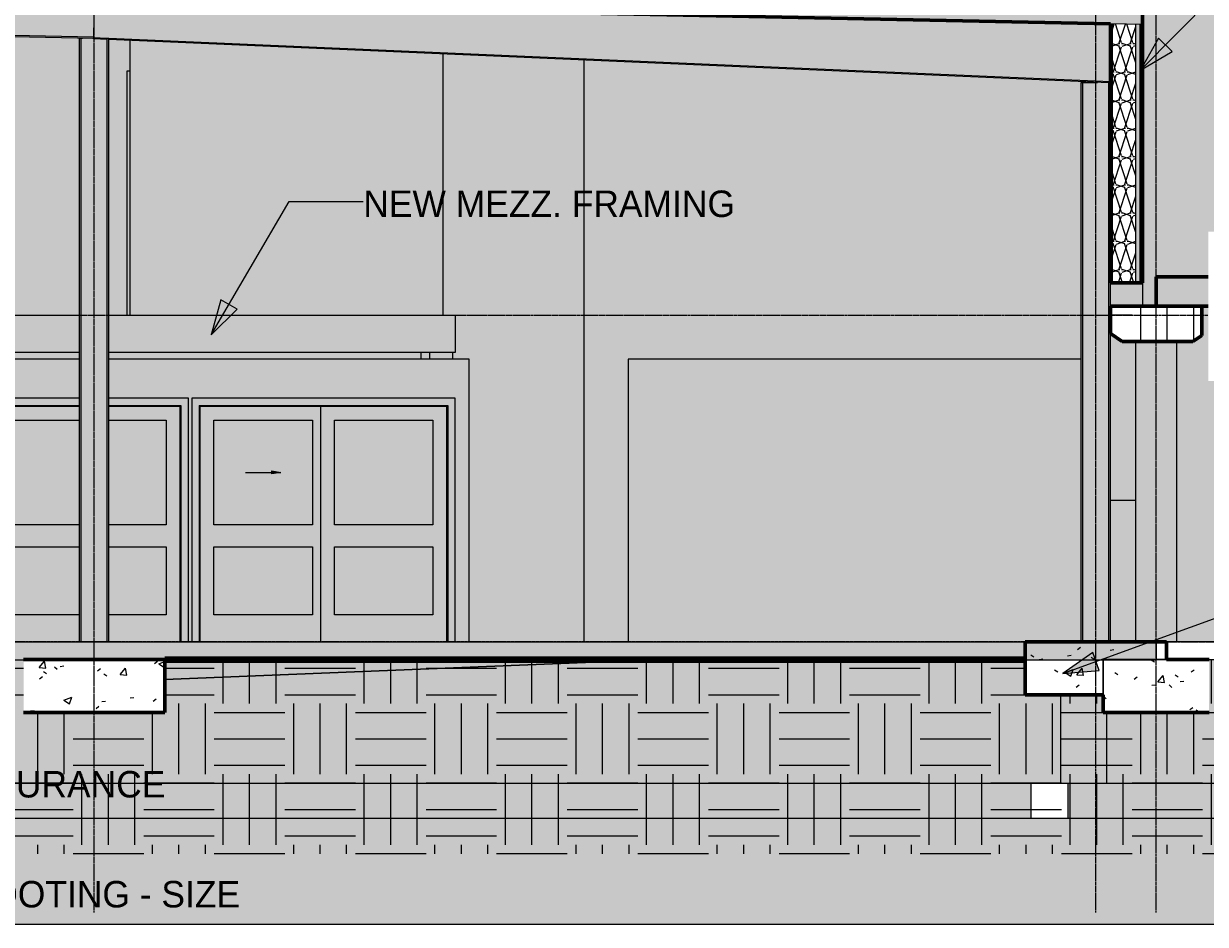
# Model space of a CAD drawing. Header units: inches. Extents: x -12040 to -7983, y -201 to 456.
# Drawn here: x -11185.4 to -10783.6, y -96 to 210 of the extents above; entities that cross this region are included whole.
import ezdxf

# ---------------------------------------------------------------- set-up
doc = ezdxf.new("R2010")
doc.units = ezdxf.units.IN
doc.header["$MEASUREMENT"] = 0
doc.linetypes.add('Aligning Line 1_8_', pattern=[0.25, 0.125, -0.125])
doc.linetypes.add('Grid Line 1_2_', pattern=[0.875, 0.5, -0.125, 0.125, -0.125])
for name, color, linetype, lineweight in [('A-ANNO-DIMS', 211, 'Continuous', 9), ('A-ANNO-DIMS-96', 211, 'Continuous', 9), ('A-DETL-GENF-1', 10, 'Continuous', 13), ('A-DETL-GENF-2', 173, 'Continuous', 9), ('A-DOOR-1', 163, 'Continuous', 13), ('A-DOOR-2', 10, 'Continuous', 13), ('A-DOOR-4', 173, 'Continuous', 9), ('A-DOOR-FRAM-1', 10, 'Continuous', 13), ('A-DOOR-FRAM-2', 173, 'Continuous', 9), ('A-FLOR', 192, 'Continuous', 13), ('A-FLOR-LEVL-1', 51, 'Grid Line 1_2_', 9), ('A-ROOF-1', 8, 'Continuous', 13), ('A-ROOF-2', 153, 'Continuous', 50), ('A-ROOF-3', 132, 'Continuous', 50), ('A-ROOF-PATT-1', 132, 'Continuous', 9), ('A-WALL', 113, 'Continuous', 13), ('A-WALL-1', 10, 'Continuous', 13), ('A-WALL-2', 50, 'Continuous', 13), ('A-WALL-3', 163, 'Continuous', 13), ('A-WALL-4', 254, 'Continuous', 13), ('A-WALL-5', 113, 'Continuous', 50), ('A-WALL-PATT-1', 10, 'Continuous', 13), ('A-WALL-PATT-3', 111, 'Continuous', 9), ('C-BLDG-PADS-1', 253, 'Continuous', 9), ('C-BLDG-PADS-2', 163, 'Continuous', 13), ('C-TOPO', 7, 'Continuous', 9), ('C-TOPO-2', 253, 'Continuous', 9), ('C-TOPO-3', 155, 'Continuous', 140), ('C-TOPO-4', 9, 'Continuous', 9), ('C-TOPO-5', 173, 'Continuous', 9), ('G-ANNO-SYMB', 111, 'Aligning Line 1_8_', 9), ('G-ANNO-TEXT', 231, 'Continuous', 9), ('I-WALL-1', 10, 'Continuous', 13), ('I-WALL-2', 50, 'Continuous', 13), ('I-WALL-3', 163, 'Continuous', 13), ('S-BEAM', 12, 'Continuous', 13), ('S-BEAM-1', 173, 'Continuous', 9), ('S-BEAM-2', 7, 'Continuous', 9), ('S-BEAM-3', 153, 'Continuous', 50), ('S-BEAM-4', 12, 'Continuous', 9), ('S-COLS', 52, 'Continuous', 13), ('S-COLS-1', 10, 'Continuous', 13), ('S-COLS-2', 173, 'Continuous', 9), ('S-COLS-3', 52, 'Continuous', 9), ('S-FNDN', 32, 'Continuous', 13), ('S-FNDN-1', 50, 'Continuous', 13), ('S-FNDN-2', 153, 'Continuous', 50), ('S-FNDN-3', 253, 'Continuous', 9), ('S-FNDN-4', 163, 'Continuous', 13), ('S-FNDN-5', 254, 'Continuous', 13), ('S-FNDN-6', 32, 'Continuous', 9), ('S-FNDN-7', 32, 'Continuous', 50), ('S-GRID-1', 1, 'Grid Line 1_2_', 9)]:
    doc.layers.add(name, color=color, linetype=linetype, lineweight=lineweight)
doc.styles.add('Century Gothic_1', font='ufonts.com_century-gothic.ttf', dxfattribs={"height": 9})
doc.dimstyles.new('OD__1__Tol__', dxfattribs={"dimscale": 12, "dimtxt": 9.397514, "dimasz": 1, "dimexe": 0.75, "dimexo": 0.5, "dimgap": 0.125, "dimtad": 1, "dimdec": 0, "dimzin": 3, "dimdsep": 46, "dimlunit": 4, "dimtxsty": 'Century Gothic_1', "dimblk1": 'OBLIQUE', "dimblk2": 'OBLIQUE', "dimsah": 1, "dimcen": 0.09, "dimdle": 0.75, "dimazin": 0, "dimtfac": 1, "dimtdec": 4, "dimtix": 1, "dimtmove": 0, "dimatfit": 3, "dimfxl": 1, "dimtvp": 1, "dimtfill": 1, "dimfrac": 2, "dimtolj": 1, "dimtzin": 0, "dimarcsym": 2})
pattern_1 = [(0, (-11096.608, 126), (24, 24), [24, -24]), (0, (-11096.608, 135), (24, 24), [24, -24]), (0, (-11096.608, 144), (24, 24), [24, -24]), (90, (-11093.608, 147), (-24, 24), [24, -24]), (90, (-11084.608, 147), (-24, 24), [24, -24]), (90, (-11075.608, 147), (-24, 24), [24, -24])]
pattern_2 = [(50, (-11096.608, 126), (27.5427, -2.4099), [2.88, -31.68]), (355, (-11096.608, 126), (-5.3278, 28.8843), [2.304, -25.344]), (100.451, (-11094.313, 125.8), (22.2153, 26.4739), [2.448, -26.924]), (46.184, (-11096.608, 133.68), (40.9819, -6.3564), [4.32, -47.52]), (96.636, (-11093.193, 133.15), (35.8907, 37.4062), [3.671, -40.386]), (351.184, (-11096.61, 133.68), (35.891, 37.4062), [3.456, -38.016]), (21, (-11092.768, 131.76), (22.921, -15.4607), [2.88, -31.68]), (326, (-11092.768, 131.76), (9.3435, 27.8457), [2.304, -25.344]), (71.451, (-11090.858, 130.472), (32.2648, 12.3844), [2.448, -26.924]), (37.5, (-11096.608, 126), (0.46686, 12.78271), [1.267, -23.77, 1.267, -24.461, -25.44]), (37.5, (-11096.608, 126), (0.46686, 12.78271), [-50.765, 1.267, -24.173]), (7.5, (-11096.608, 126), (10.1016, 15.1451), [1.267, -13.402, 1.267, -23.194, -9.696]), (7.5, (-11096.608, 126), (10.1016, 15.1451), [-39.13, 1.267, -8.429]), (327.5, (-11105.171, 126), (20.49916, -0.86578), [1.267, -8.333, 1.267, -28.685, -39.744]), (327.5, (-11105.171, 126), (20.49916, -0.86578), [-39.552, 1.267, -38.477]), (317.5, (-11109.011, 126), (22.3948, 3.8443), [1.267, -11.213, 1.267, -18.624, -28.224]), (317.5, (-11109.011, 126), (22.3948, 3.8443), [-32.371, 1.267, -26.957])]
pattern_3 = [(161.57, (-11096.128, 126.48), (-3.8399538, -1.54e-05), [0, -27.322, 3.034, 0]), (18.43, (-11097.088, 126.48), (-3.8399538, 1.54e-05), [0, -27.322, 3.034, 0]), (108.43, (-11096.128, 126.48), (1.919622, -9.6005246), [9.106, -21.25]), (71.57, (-11097.088, 126.48), (1.919622, 9.6005246), [9.106, -21.25])]

# ---------------------------------------------------------------- blocks, each defined once
blk = doc.blocks.new('Conc Beam - Conc Beam-1196117-BUILDING SECTION - NORTH_SOUTH - LOOKING EAST')
at = {"layer": 'S-BEAM-2'}
h = blk.add_hatch(dxfattribs=at)
h.set_pattern_fill('FP_1', color=256, style=0, pattern_type=2)
h.set_pattern_definition(pattern_1)
h.paths.add_polyline_path([(-10787.9, 102), (-10784.9, 104), (-10784.9, 114), (-10815.9, 114), (-10815.9, 104.67), (-10811.9, 102), (-10810.9, 102)], flags=0)
at = {"layer": 'S-BEAM-3'}
for p, q in [((-10784.9, 114), (-10815.9, 114)), ((-10815.9, 114), (-10815.9, 104.67)), ((-10784.9, 104), (-10784.9, 114)), ((-10815.9, 104.67), (-10811.9, 102)), ((-10811.9, 102), (-10787.9, 102)), ((-10787.9, 102), (-10784.9, 104))]:
    blk.add_line(p, q, dxfattribs=at)
blk = doc.blocks.new('Door-Interior-Double-Sliding-2_Panel-Wood - 125_ x 80_-1239573-BUILDING SECTION - NORTH_SOUTH - LOOKING EAST')
at = {"layer": 'A-DETL-GENF-1'}
blk.add_hatch(color=256, dxfattribs=at).paths.add_polyline_path([(-11222.41, 57), (-11219.4, 57.53), (-11222.41, 58.06)], flags=0)
at = {"layer": 'A-DOOR-2'}
h = blk.add_hatch(color=256, dxfattribs=at)
h.paths.add_polyline_path([(-11257.4, 0), (-11257.4, 80.25), (-11166.39, 80.25), (-11166.39, 82.75), (-11259.9, 82.75), (-11259.9, 0)], flags=0)
h.paths.add_polyline_path([(-11129.4, 0), (-11129.4, 82.75), (-11156.41, 82.75), (-11156.41, 80.25), (-11131.9, 80.25), (-11131.9, 0)], flags=0)
h = blk.add_hatch(color=256, dxfattribs=at)
h.paths.add_polyline_path([(-11257.15, 0), (-11195.65, 0), (-11195.65, 80), (-11257.15, 80), (-11257.15, 6.16)], flags=0)
h.paths.add_polyline_path([(-11252.4, 9.12), (-11252.4, 32.25), (-11198.4, 32.25), (-11198.4, 9.12), (-11252.27, 9.12)], flags=0)
h.paths.add_polyline_path([(-11252.27, 39.75), (-11252.4, 39.75), (-11252.4, 75.31), (-11198.4, 75.31), (-11198.4, 39.75), (-11239.29, 39.75)], flags=0)
h = blk.add_hatch(color=256, dxfattribs=at)
h.paths.add_polyline_path([(-11195.65, 0), (-11166.39, 0), (-11166.39, 9.12), (-11190.9, 9.12), (-11190.9, 32.25), (-11166.39, 32.25), (-11166.39, 39.75), (-11190.9, 39.75), (-11190.9, 75.31), (-11166.39, 75.31), (-11166.39, 80), (-11195.65, 80), (-11195.65, 6.16)], flags=0)
h.paths.add_polyline_path([(-11132.15, 0), (-11132.15, 80), (-11156.41, 80), (-11156.41, 75.31), (-11136.9, 75.31), (-11136.9, 39.75), (-11156.41, 39.75), (-11156.41, 32.25), (-11136.9, 32.25), (-11136.9, 9.12), (-11156.41, 9.12), (-11156.41, 0), (-11148.42, 0)], flags=0)
h = blk.add_hatch(color=256, dxfattribs=at)
h.paths.add_polyline_path([(-11252.4, 9.12), (-11198.4, 9.12), (-11198.4, 32.25), (-11252.4, 32.25), (-11252.4, 14.16)], flags=0)
h.paths.add_polyline_path([(-11252.4, 39.75), (-11198.4, 39.75), (-11198.4, 75.31), (-11252.4, 75.31), (-11252.4, 46.16)], flags=0)
h.paths.add_polyline_path([(-11222.41, 57), (-11222.41, 58.06), (-11219.4, 57.53)], flags=0)
h = blk.add_hatch(color=256, dxfattribs=at)
h.paths.add_polyline_path([(-11187.28, 9.12), (-11166.39, 9.12), (-11166.39, 32.25), (-11190.9, 32.25), (-11190.9, 9.12)], flags=0)
h.paths.add_polyline_path([(-11156.41, 9.12), (-11136.9, 9.12), (-11136.9, 32.25), (-11156.41, 32.25), (-11156.41, 23.9)], flags=0)
h.paths.add_polyline_path([(-11189.79, 39.75), (-11166.39, 39.75), (-11166.39, 75.31), (-11190.9, 75.31), (-11190.9, 39.75)], flags=0)
h.paths.add_polyline_path([(-11156.41, 39.75), (-11136.9, 39.75), (-11136.9, 75.31), (-11156.41, 75.31), (-11156.41, 52.6)], flags=0)
at = {"layer": 'A-DOOR-FRAM-1'}
h = blk.add_hatch(color=256, dxfattribs=at)
h.paths.add_polyline_path([(-11257.15, 0), (-11257.15, 80), (-11166.39, 80), (-11166.39, 80.25), (-11257.4, 80.25), (-11257.4, 0)], flags=0)
h.paths.add_polyline_path([(-11131.9, 0), (-11131.9, 80.25), (-11156.41, 80.25), (-11156.41, 80), (-11132.15, 80), (-11132.15, 0)], flags=0)
at = {"layer": 'A-DETL-GENF-2'}
for p, q in [((-11231.4, 57.53), (-11219.4, 57.53)), ((-11222.41, 58.06), (-11219.4, 57.53)), ((-11222.41, 57), (-11222.41, 58.06)), ((-11219.4, 57.53), (-11222.41, 57))]:
    blk.add_line(p, q, dxfattribs=at)
at = {"layer": 'A-DOOR-4'}
for p, q in [((-11259.9, 82.75), (-11259.9, 0)), ((-11166.39, 82.75), (-11259.9, 82.75)), ((-11129.4, 82.75), (-11156.41, 82.75)), ((-11129.4, 0), (-11129.4, 82.75)), ((-11257.4, 80.25), (-11257.4, 0)), ((-11257.4, 80.25), (-11166.39, 80.25)), ((-11166.39, 80), (-11195.65, 80)), ((-11195.65, 80), (-11195.65, 0)), ((-11156.41, 80.25), (-11131.9, 80.25)), ((-11132.15, 80), (-11156.41, 80)), ((-11132.15, 0), (-11132.15, 80)), ((-11131.9, 80.25), (-11131.9, 0)), ((-11252.4, 39.75), (-11252.4, 75.31)), ((-11252.4, 75.31), (-11198.4, 75.31)), ((-11198.4, 75.31), (-11198.4, 39.75)), ((-11190.9, 39.75), (-11190.9, 75.31)), ((-11190.9, 75.31), (-11166.39, 75.31)), ((-11156.41, 75.31), (-11136.9, 75.31)), ((-11136.9, 75.31), (-11136.9, 39.75)), ((-11198.4, 39.75), (-11252.4, 39.75)), ((-11166.39, 39.75), (-11190.9, 39.75)), ((-11136.9, 39.75), (-11156.41, 39.75)), ((-11252.4, 9.12), (-11252.4, 32.25)), ((-11252.4, 32.25), (-11198.4, 32.25)), ((-11198.4, 32.25), (-11198.4, 9.12)), ((-11190.9, 9.12), (-11190.9, 32.25)), ((-11190.9, 32.25), (-11166.39, 32.25)), ((-11156.41, 32.25), (-11136.9, 32.25)), ((-11136.9, 32.25), (-11136.9, 9.12)), ((-11198.4, 9.12), (-11252.4, 9.12)), ((-11166.39, 9.12), (-11190.9, 9.12)), ((-11136.9, 9.12), (-11156.41, 9.12)), ((-11257.4, 0), (-11259.9, 0)), ((-11257.15, 0), (-11195.65, 0)), ((-11195.65, 0), (-11166.39, 0)), ((-11156.41, 0), (-11132.15, 0)), ((-11131.9, 0), (-11129.4, 0))]:
    blk.add_line(p, q, dxfattribs=at)
at = {"layer": 'A-DOOR-FRAM-2'}
for p, q in [((-11257.15, 80), (-11257.15, 0)), ((-11257.15, 80), (-11166.39, 80)), ((-11156.41, 80), (-11132.15, 80)), ((-11132.15, 80), (-11132.15, 0)), ((-11257.15, 0), (-11257.4, 0)), ((-11132.15, 0), (-11131.9, 0))]:
    blk.add_line(p, q, dxfattribs=at)
blk = doc.blocks.new('Door-Interior-Double-Sliding-2_Panel-Wood - 84_ x 80_-1239550-BUILDING SECTION - NORTH_SOUTH - LOOKING EAST')
at = {"layer": 'A-DETL-GENF-1'}
blk.add_hatch(color=256, dxfattribs=at).paths.add_polyline_path([(-11100.99, 57), (-11097.98, 57.53), (-11100.99, 58.06)], flags=0)
at = {"layer": 'A-DOOR-2'}
blk.add_hatch(color=256, dxfattribs=at).paths.add_polyline_path([(-11125.73, 0), (-11125.73, 80.25), (-11041.23, 80.25), (-11041.23, 0), (-11038.73, 0), (-11038.73, 82.75), (-11128.23, 82.75), (-11128.23, 0)], flags=0)
h = blk.add_hatch(color=256, dxfattribs=at)
h.paths.add_polyline_path([(-11125.48, 0), (-11084.48, 0), (-11084.48, 80), (-11125.48, 80), (-11125.48, 6.16)], flags=0)
h.paths.add_polyline_path([(-11120.73, 9.12), (-11120.73, 32.25), (-11087.23, 32.25), (-11087.23, 9.12), (-11096.5, 9.12)], flags=0)
h.paths.add_polyline_path([(-11120.73, 39.75), (-11120.73, 75.31), (-11087.23, 75.31), (-11087.23, 39.75), (-11096.5, 39.75)], flags=0)
h = blk.add_hatch(color=256, dxfattribs=at)
h.paths.add_polyline_path([(-11084.48, 0), (-11041.48, 0), (-11041.48, 80), (-11084.48, 80), (-11084.48, 6.16)], flags=0)
h.paths.add_polyline_path([(-11079.73, 9.12), (-11079.73, 32.25), (-11046.23, 32.25), (-11046.23, 9.12)], flags=0)
h.paths.add_polyline_path([(-11079.73, 39.75), (-11079.73, 75.31), (-11046.23, 75.31), (-11046.23, 39.75)], flags=0)
h = blk.add_hatch(color=256, dxfattribs=at)
h.paths.add_polyline_path([(-11117.11, 9.12), (-11087.23, 9.12), (-11087.23, 32.25), (-11120.73, 32.25), (-11120.73, 9.12)], flags=0)
h.paths.add_polyline_path([(-11120.73, 39.75), (-11087.23, 39.75), (-11087.23, 75.31), (-11120.73, 75.31), (-11120.73, 70.16)], flags=0)
h.paths.add_polyline_path([(-11100.99, 57), (-11100.99, 58.06), (-11097.98, 57.53)], flags=0)
h = blk.add_hatch(color=256, dxfattribs=at)
h.paths.add_polyline_path([(-11046.23, 9.12), (-11046.23, 32.25), (-11079.73, 32.25), (-11079.73, 9.12), (-11049.84, 9.12)], flags=0)
h.paths.add_polyline_path([(-11078.62, 39.75), (-11046.23, 39.75), (-11046.23, 75.31), (-11079.73, 75.31), (-11079.73, 39.75)], flags=0)
at = {"layer": 'A-DOOR-FRAM-1'}
blk.add_hatch(color=256, dxfattribs=at).paths.add_polyline_path([(-11125.48, 0), (-11125.48, 80), (-11041.48, 80), (-11041.48, 0), (-11041.23, 0), (-11041.23, 80.25), (-11125.73, 80.25), (-11125.73, 0)], flags=0)
at = {"layer": 'A-DETL-GENF-2'}
for p, q in [((-11109.98, 57.53), (-11097.98, 57.53)), ((-11100.99, 58.06), (-11097.98, 57.53)), ((-11100.99, 57), (-11100.99, 58.06)), ((-11097.98, 57.53), (-11100.99, 57))]:
    blk.add_line(p, q, dxfattribs=at)
at = {"layer": 'A-DOOR-4'}
for p, q in [((-11128.23, 82.75), (-11128.23, 0)), ((-11038.73, 82.75), (-11128.23, 82.75)), ((-11038.73, 0), (-11038.73, 82.75)), ((-11125.73, 80.25), (-11125.73, 0)), ((-11125.73, 80.25), (-11041.23, 80.25)), ((-11041.48, 80), (-11084.48, 80)), ((-11084.48, 80), (-11084.48, 0)), ((-11041.48, 0), (-11041.48, 80)), ((-11041.23, 80.25), (-11041.23, 0)), ((-11120.73, 39.75), (-11120.73, 75.31)), ((-11120.73, 75.31), (-11087.23, 75.31)), ((-11087.23, 75.31), (-11087.23, 39.75)), ((-11079.73, 39.75), (-11079.73, 75.31)), ((-11079.73, 75.31), (-11046.23, 75.31)), ((-11046.23, 75.31), (-11046.23, 39.75)), ((-11087.23, 39.75), (-11120.73, 39.75)), ((-11046.23, 39.75), (-11079.73, 39.75)), ((-11120.73, 9.12), (-11120.73, 32.25)), ((-11120.73, 32.25), (-11087.23, 32.25)), ((-11087.23, 32.25), (-11087.23, 9.12)), ((-11079.73, 9.12), (-11079.73, 32.25)), ((-11079.73, 32.25), (-11046.23, 32.25)), ((-11046.23, 32.25), (-11046.23, 9.12)), ((-11087.23, 9.12), (-11120.73, 9.12)), ((-11046.23, 9.12), (-11079.73, 9.12)), ((-11125.73, 0), (-11128.23, 0)), ((-11125.48, 0), (-11084.48, 0)), ((-11084.48, 0), (-11041.48, 0)), ((-11041.23, 0), (-11038.73, 0))]:
    blk.add_line(p, q, dxfattribs=at)
at = {"layer": 'A-DOOR-FRAM-2'}
for p, q in [((-11125.48, 80), (-11125.48, 0)), ((-11125.48, 80), (-11041.48, 80)), ((-11041.48, 80), (-11041.48, 0)), ((-11125.48, 0), (-11125.73, 0)), ((-11041.48, 0), (-11041.23, 0))]:
    blk.add_line(p, q, dxfattribs=at)
blk = doc.blocks.new('Single-Flush - 30_ x 80_-1225038-BUILDING SECTION - NORTH_SOUTH - LOOKING EAST')
at = {"layer": 'A-DOOR-FRAM-1'}
blk.add_hatch(color=256, dxfattribs=at).paths.add_polyline_path([(-11149.15, 111), (-11149.15, 194), (-11150.15, 194), (-11150.15, 111)], flags=0)
at = {"layer": 'A-DOOR-FRAM-2'}
for p, q in [((-11150.15, 111), (-11150.15, 194)), ((-11150.15, 194), (-11149.15, 194))]:
    blk.add_line(p, q, dxfattribs=at)
blk = doc.blocks.new('Walls 1 - Walls 1-1277454-BUILDING SECTION - NORTH_SOUTH - LOOKING EAST')
at = {"layer": 'A-WALL-1'}
h = blk.add_hatch(color=256, dxfattribs=at)
h.paths.add_polyline_path([(-11736.52, -72), (-10643.01, -72), (-10643.01, -60), (-11736.52, -60), (-11736.52, -67.77)], flags=0)
h.paths.add_polyline_path([(-11774.15, -72), (-11768.4, -72), (-11768.4, -60), (-11774.15, -60), (-11774.15, -60.52)], flags=0)
h = blk.add_hatch(color=256, dxfattribs=at)
h.paths.add_polyline_path([(-11726.52, -96), (-10643.01, -96), (-10643.01, -72), (-11736.52, -72), (-11736.52, -84), (-11726.52, -84)], flags=0)
h.paths.add_polyline_path([(-11768.4, -84), (-11768.4, -72), (-11774.15, -72), (-11774.15, -84)], flags=0)
at = {"layer": 'A-WALL-3'}
blk.add_line((-10643.01, -96), (-11726.52, -96), dxfattribs=at)
blk = doc.blocks.new('W-Wide Flange - W12X45-1379053-BUILDING SECTION - NORTH_SOUTH - LOOKING EAST')
at = {"layer": 'S-BEAM-4'}
for points in [[(-11161.41, 216.45), (-11161.4, 216.92), (-11402.4, 221.79), (-11402.41, 221.3), (-11174.38, 216.71)], [(-11161.42, 215.65), (-11161.41, 216.45), (-11402.41, 221.27), (-11402.41, 220.5), (-11171.7, 215.86)], [(-11161.61, 206.3), (-11161.42, 215.65), (-11402.42, 220.5), (-11402.61, 211.16), (-11161.62, 206.3)], [(-11161.64, 204.93), (-11161.63, 205.5), (-11402.63, 210.36), (-11402.64, 209.78), (-11397.96, 209.69), (-11397.96, 210), (-11397.41, 210), (-11397.41, 209.68), (-11165.83, 205.01)], [(-11161.63, 205.5), (-11161.63, 206.3), (-11402.61, 211.16), (-11402.63, 210.36), (-11174.38, 205.76)]]:
    blk.add_hatch(color=256, dxfattribs=at).paths.add_polyline_path(points, flags=0)
for p, q in [((-11402.41, 221.3), (-11402.4, 221.79)), ((-11161.41, 216.45), (-11402.41, 221.3)), ((-11402.61, 211.16), (-11402.42, 220.44)), ((-11161.42, 215.65), (-11161.61, 206.3)), ((-11161.41, 216.45), (-11161.42, 215.65)), ((-11161.4, 216.92), (-11161.41, 216.45)), ((-11402.64, 209.78), (-11402.63, 210.36)), ((-11397.96, 209.69), (-11402.64, 209.78)), ((-11402.63, 210.36), (-11402.61, 211.16)), ((-11402.63, 210.36), (-11161.63, 205.5)), ((-11161.64, 204.93), (-11397.41, 209.68)), ((-11161.63, 205.5), (-11161.64, 204.93)), ((-11161.61, 206.3), (-11161.63, 205.5))]:
    blk.add_line(p, q, dxfattribs=at)
blk = doc.blocks.new('DIMBLOCK1-BUILDING SECTION - NORTH_SOUTH - LOOKING EAST')
at = {"layer": 'A-ANNO-DIMS-96'}
for p, q in [((-10767.29, 229.22), (-10767.29, -9)), ((-10796.85, 220.22), (-10758.29, 220.22)), ((-10767.29, 220.22), (-10796.85, 220.22)), ((-10764.81, 0), (-10776.29, 0)), ((-10767.29, 0), (-10764.81, 0))]:
    blk.add_line(p, q, dxfattribs=at)
at = {"layer": 'A-ANNO-DIMS-96', "lineweight": 50}
for p, q in [((-10767.29, 220.22), (-10773.29, 226.22)), ((-10767.29, 220.22), (-10761.29, 214.22)), ((-10767.29, 0), (-10773.29, 6)), ((-10767.29, 0), (-10761.29, -6))]:
    blk.add_line(p, q, dxfattribs=at)
at = {"layer": 'A-ANNO-DIMS-96', "color": 0, "insert": (-10780.33, 90.87), "char_height": 9, "width": 46.1821, "attachment_point": 1, "rotation": 90, "line_spacing_factor": 0.984502, "style": 'Century Gothic_1', "bg_fill": 3, "box_fill_scale": 1.25, "bg_fill_color": 256, "bg_fill_true_color": 13158600, "bg_fill_transparency": 0}
blk.add_mtext('18\' - 4"', dxfattribs=at)
blk = doc.blocks.new('_Oblique')
at = {"color": 0, "linetype": 'ByBlock', "lineweight": -2}
blk.add_line((-0.5, -0.5), (0.5, 0.5), dxfattribs=at)

msp = doc.modelspace()

# ---------------------------------------------------------------- hatches: boundary and pattern name
at = {"layer": 'A-FLOR'}
h = msp.add_hatch(color=256, dxfattribs=at)
h.paths.add_polyline_path([(-11252.27, 98.25), (-11166.39, 98.25), (-11166.39, 111), (-11264.9, 111), (-11264.9, 98.25)], flags=0)
h.paths.add_polyline_path([(-11156.41, 98.25), (-11038.73, 98.25), (-11038.73, 111), (-11156.41, 111), (-11156.41, 102.16)], flags=0)
at = {"layer": 'A-ROOF-1'}
msp.add_hatch(color=256, dxfattribs=at).paths.add_polyline_path([(-10800.4, 114), (-10386.77, 114), (-10386.77, 124), (-10800.4, 124)], flags=0)
at = {"layer": 'A-ROOF-PATT-1'}
h = msp.add_hatch(dxfattribs=at)
h.set_pattern_fill('FP_4', color=256, style=0, pattern_type=2)
h.set_pattern_definition(pattern_3)
h.paths.add_polyline_path([(-10805.02, 209.72), (-10805.02, 217.72), (-11770.65, 237.22), (-11770.65, 229.22), (-10805.77, 209.74)], flags=0)
at = {"layer": 'A-WALL'}
for points in [[(-10815.9, 121.97), (-10815.77, 121.97), (-10815.77, 209.94), (-10815.9, 209.94), (-10815.9, 134.15)], [(-10807.27, 121.97), (-10805.77, 121.97), (-10805.77, 209.74), (-10807.27, 209.77), (-10807.27, 134.15)], [(-10805.77, 121.97), (-10805.02, 121.97), (-10805.02, 209.72), (-10805.77, 209.74), (-10805.77, 134.15)]]:
    msp.add_hatch(color=256, dxfattribs=at).paths.add_polyline_path(points, flags=0)
h = msp.add_hatch(color=256, dxfattribs=at)
h.paths.add_polyline_path([(-10810.9, 48), (-10807.4, 48), (-10807.4, 102), (-10811.9, 102), (-10815.9, 104.67), (-10815.9, 48)], flags=0)
h.paths.add_polyline_path([(-10805.77, 114), (-10805.02, 114), (-10805.02, 121.97), (-10815.9, 121.97), (-10815.9, 114), (-10807.27, 114)], flags=0)
at = {"layer": 'A-WALL-2'}
msp.add_hatch(color=256, dxfattribs=at).paths.add_polyline_path([(-11047.28, 96), (-11039.65, 96), (-11039.65, 98.25), (-11047.28, 98.25)], flags=0)
at = {"layer": 'A-WALL-PATT-1'}
h = msp.add_hatch(color=256, dxfattribs=at)
h.paths.add_polyline_path([(-11033.9, 0), (-10994.78, 0), (-10994.78, 197.59), (-11042.78, 199.66), (-11042.78, 111), (-11038.73, 111), (-11038.73, 98.25), (-11039.65, 98.25), (-11039.65, 96), (-11033.9, 96), (-11033.9, 6.16)], flags=0)
h.paths.add_polyline_path([(-11047.28, 96), (-11047.28, 98.25), (-11050.4, 98.25), (-11050.4, 96)], flags=0)
h.paths.add_polyline_path([(-10994.78, 224.06), (-10994.78, 300), (-11050.4, 300), (-11050.4, 225.18), (-11018.61, 224.54)], flags=0)
h = msp.add_hatch(color=256, dxfattribs=at)
h.paths.add_polyline_path([(-11157.02, -0.13), (-10844.89, -0.13), (-10844.89, 0), (-10979.9, 0), (-10979.9, 96), (-10825.88, 96), (-10825.88, 190.04), (-10820.26, 190.04), (-10994.78, 197.59), (-10994.78, 0), (-11411.51, 0), (-11411.51, 111), (-11407.39, 111), (-11407.39, 209.71), (-11750.41, 208.87), (-11750.41, 0.29), (-11759.77, 0.29), (-11759.74, 0), (-11736.52, 0), (-11736.52, -0.13), (-11157.06, -0.13)], flags=0)
h.paths.add_polyline_path([(-11771.53, 0), (-11770.65, 0), (-11770.65, 39.61), (-11771.88, 39.64), (-11772.03, 39.74), (-11772.07, 39.8), (-11772.07, 40.2), (-11771.9, 40.35), (-11771.73, 40.38), (-11771.52, 40.39), (-11770.65, 40.39), (-11770.65, 239.72), (-11050.4, 225.18), (-11050.4, 264), (-11223.9, 264), (-11223.9, 241.42), (-11222.9, 241.4), (-11222.9, 240.29), (-11223.9, 240.29), (-11223.9, 238.86), (-11222.9, 238.85), (-11222.9, 238.5), (-11223.9, 238.5), (-11223.9, 236.46), (-11221.9, 236.46), (-11221.9, 231.87), (-11267.68, 231.87), (-11267.68, 236.46), (-11265.68, 236.46), (-11265.68, 264), (-11377.68, 264), (-11377.68, 244.42), (-11376.68, 244.4), (-11376.68, 243.29), (-11377.68, 243.29), (-11377.68, 241.86), (-11376.68, 241.85), (-11376.68, 241.5), (-11377.68, 241.5), (-11377.68, 239.46), (-11375.68, 239.46), (-11375.68, 234.87), (-11421.46, 234.87), (-11421.46, 239.46), (-11419.46, 239.46), (-11419.46, 264), (-11774.15, 264), (-11774.15, 0)], flags=0)
h.paths.add_polyline_path([(-11771.72, 39.68), (-11771.74, 39.72), (-11771.72, 39.68)], flags=0)
h.paths.add_polyline_path([(-11771.14, 39.8), (-11771.17, 40.1), (-11771.2, 39.99), (-11771.17, 39.9)], flags=0)
h.paths.add_polyline_path([(-11264.9, 96), (-11260.27, 96), (-11260.27, 98.25), (-11264.9, 98.25)], flags=0)
h.paths.add_polyline_path([(-11096.5, 96), (-11050.4, 96), (-11050.4, 98.25), (-11156.41, 98.25), (-11156.41, 96), (-11126.48, 96)], flags=0)
h.paths.add_polyline_path([(-11219.65, 96), (-11166.39, 96), (-11166.39, 98.25), (-11219.65, 98.25)], flags=0)
h.paths.add_polyline_path([(-11393.14, 111), (-11376.7, 111), (-11376.7, 150.87), (-11375.89, 150.87), (-11375.89, 151.87), (-11353.01, 151.87), (-11353.01, 150.87), (-11352.2, 150.87), (-11352.2, 145.25), (-11351.2, 145.22), (-11351.2, 143.25), (-11352.2, 143.25), (-11352.2, 141.75), (-11351.2, 141.72), (-11351.2, 141.25), (-11352.2, 141.25), (-11352.2, 130.25), (-11351.2, 130.22), (-11351.2, 128.25), (-11352.2, 128.25), (-11352.2, 111), (-11304.7, 111), (-11304.7, 150.87), (-11303.89, 150.87), (-11303.89, 151.87), (-11281.01, 151.87), (-11281.01, 150.87), (-11280.2, 150.87), (-11280.2, 145.25), (-11279.2, 145.22), (-11279.2, 143.25), (-11280.2, 143.25), (-11280.2, 141.75), (-11279.2, 141.72), (-11279.2, 141.25), (-11280.2, 141.25), (-11280.2, 130.25), (-11279.2, 130.22), (-11279.2, 128.25), (-11280.2, 128.25), (-11280.2, 111), (-11259.65, 111), (-11259.65, 114.66), (-11257.65, 114.66), (-11257.65, 149.45), (-11255.65, 149.45), (-11255.65, 112.45), (-11223.65, 112.45), (-11223.65, 149.45), (-11221.65, 149.45), (-11221.65, 114.66), (-11219.65, 114.66), (-11219.65, 111), (-11166.39, 111), (-11166.39, 205), (-11166.39, 205.02), (-11397.41, 209.68), (-11397.41, 111)], flags=0)
h.paths.add_polyline_path([(-11150.15, 111), (-11150.15, 194), (-11149.15, 194), (-11149.15, 204.27), (-11156.41, 204.58), (-11156.41, 111)], flags=0)
h.paths.add_polyline_path([(-10800.4, 114), (-10800.4, 124), (-10642.99, 124), (-10642.99, 264), (-10994.78, 264), (-10994.78, 224.06), (-10805.02, 220.22), (-10805.02, 114)], flags=0)
h.paths.add_polyline_path([(-11113.93, 228.87), (-11113.93, 233.46), (-11111.93, 233.46), (-11111.93, 262.87), (-11108.94, 262.87), (-11108.94, 263.23), (-11073.13, 263.23), (-11073.13, 262.87), (-11070.15, 262.87), (-11070.15, 238.42), (-11069.15, 238.4), (-11069.15, 237.29), (-11070.15, 237.29), (-11070.15, 235.86), (-11069.15, 235.85), (-11069.15, 235.5), (-11070.15, 235.5), (-11070.15, 233.46), (-11068.15, 233.46), (-11068.15, 228.87), (-11096.5, 228.87)], flags=0)
h = msp.add_hatch(color=256, dxfattribs=at)
h.paths.add_polyline_path([(-10793.4, 0), (-10751.65, 0), (-10751.65, 88), (-10705.65, 88), (-10705.65, 0), (-10404.4, 0), (-10404.4, 114), (-10784.9, 114), (-10784.9, 104), (-10787.9, 102), (-10793.4, 102), (-10793.4, 6.16)], flags=0)
h.paths.add_polyline_path([(-10807.4, 0), (-10807.4, 48), (-10815.9, 48), (-10815.9, 0), (-10810.9, 0)], flags=0)
h = msp.add_hatch(color=256, dxfattribs=at)
h.paths.add_polyline_path([(-11774.15, -48), (-11768.4, -48), (-11768.4, -36), (-11774.15, -36)], flags=0)
h.paths.add_polyline_path([(-11736.52, -48), (-10832.89, -48), (-10832.89, -18), (-10844.89, -18), (-10844.89, -6.13), (-10971.91, -6.13), (-11137.4, -12.88), (-11137.4, -24), (-11185.4, -24), (-11185.4, -14.8), (-11378.4, -22.63), (-11378.4, -24), (-11412.14, -24), (-11707.94, -36), (-11736.52, -36)], flags=0)
h = msp.add_hatch(color=256, dxfattribs=at)
h.paths.add_polyline_path([(-11736.52, -36), (-11707.93, -36), (-11412.15, -24), (-11426.4, -24), (-11426.4, -6.13), (-11736.52, -6.13), (-11736.52, -25.84)], flags=0)
h.paths.add_polyline_path([(-11378.4, -22.63), (-11185.4, -14.8), (-11185.4, -6.13), (-11378.4, -6.13), (-11378.4, -17.67)], flags=0)
h.paths.add_polyline_path([(-11137.4, -12.85), (-10971.91, -6.13), (-11137.4, -6.13)], flags=0)
msp.add_hatch(color=256, dxfattribs=at).paths.add_polyline_path([(-10817.27, -48), (-10394.4, -48), (-10394.4, -6.01), (-10782.4, -6.01), (-10782.4, -24), (-10817.27, -24), (-10817.27, -25.84)], flags=0)
at = {"layer": 'A-WALL-PATT-3'}
h = msp.add_hatch(dxfattribs=at)
h.set_pattern_fill('FP_5', color=256, style=0, pattern_type=2)
h.set_pattern_definition([(0, (-11096.608, 126), (0, 4.798), []), (315, (-11096.608, 126), (4.798427, 0), [6.786, -6.786]), (45, (-11096.608, 126), (4.798427, 0), [6.786, -6.786])])
h.paths.add_polyline_path([(-10815.77, 121.97), (-10815.27, 121.97), (-10815.27, 209.93), (-10815.77, 209.94), (-10815.77, 134.15)], flags=0)
h = msp.add_hatch(dxfattribs=at)
h.set_pattern_fill('FP_4', color=256, style=0, pattern_type=2)
h.set_pattern_definition(pattern_3)
h.paths.add_polyline_path([(-10815.27, 121.97), (-10807.27, 121.97), (-10807.27, 209.77), (-10815.27, 209.93), (-10815.27, 134.15)], flags=0)
at = {"layer": 'C-BLDG-PADS-1'}
h = msp.add_hatch(dxfattribs=at)
h.set_pattern_fill('FP_2', color=256, style=0, pattern_type=2)
h.set_pattern_definition(pattern_2)
h.paths.add_polyline_path([(-11763.4, -6.13), (-10800.4, -6.13), (-10800.4, -0.13), (-11763.4, -0.13)], flags=0)
h = msp.add_hatch(dxfattribs=at)
h.set_pattern_fill('FP_2', color=256, style=0, pattern_type=2)
h.set_pattern_definition(pattern_2)
h.paths.add_polyline_path([(-10797.92, -6), (-10394.4, -6), (-10394.4, 0), (-10800.4, 0), (-10800.4, -6)], flags=0)
at = {"layer": 'C-TOPO-2'}
h = msp.add_hatch(dxfattribs=at)
h.set_pattern_fill('FP_1', color=256, style=0, pattern_type=2)
h.set_pattern_definition(pattern_1)
h.paths.add_polyline_path([(-11736.52, -72), (-10800.4, -72), (-10800.4, -24), (-10818.4, -24), (-10818.4, -18), (-10844.89, -18), (-10844.89, -6.13), (-11137.4, -6.13), (-11137.4, -24), (-11185.4, -24), (-11185.4, -6.13), (-11378.4, -6.13), (-11378.4, -24), (-11426.4, -24), (-11426.4, -6.13), (-11736.52, -6.13), (-11736.52, -67.77)], flags=0)
h = msp.add_hatch(dxfattribs=at)
h.set_pattern_fill('FP_1', color=256, style=0, pattern_type=2)
h.set_pattern_definition(pattern_1)
h.paths.add_polyline_path([(-10800.4, -72), (-10394.4, -72), (-10394.4, -60), (-10408.58, -60), (-10408.58, -48), (-10394.4, -48), (-10394.4, -6.01), (-10782.4, -6.01), (-10782.4, -24), (-10800.4, -24), (-10800.4, -57.84)], flags=0)
at = {"layer": 'G-ANNO-TEXT'}
for points in [[(-10805.71, 194.22), (-10794.98, 200.48), (-10799.55, 205)], [(-11121.64, 104.22), (-11112.8, 112.95), (-11118.34, 116.2)], [(-10832.07, -10.83), (-10819.7, -9.75), (-10821.9, -3.7)]]:
    msp.add_hatch(color=256, dxfattribs=at).paths.add_polyline_path(points, flags=0)
at = {"layer": 'I-WALL-1'}
h = msp.add_hatch(color=256, dxfattribs=at)
h.paths.add_polyline_path([(-11259.9, 0), (-11259.9, 82.75), (-11166.39, 82.75), (-11166.39, 96), (-11260.4, 96), (-11260.4, 0)], flags=0)
h.paths.add_polyline_path([(-11129.4, 0), (-11128.23, 0), (-11128.23, 82.75), (-11038.73, 82.75), (-11038.73, 0), (-11033.9, 0), (-11033.9, 96), (-11156.41, 96), (-11156.41, 82.75), (-11129.4, 82.75), (-11129.4, 6.16)], flags=0)
at = {"layer": 'I-WALL-2'}
for points in [[(-11144.65, 111), (-11144.65, 204.07), (-11149.15, 204.27), (-11149.15, 111), (-11148.42, 111)], [(-11144.65, 111), (-11042.78, 111), (-11042.78, 199.66), (-11144.65, 204.07), (-11144.65, 134.15)], [(-10979.9, 0), (-10825.88, 0), (-10825.88, 96), (-10979.9, 96), (-10979.9, 70.16)]]:
    msp.add_hatch(color=256, dxfattribs=at).paths.add_polyline_path(points, flags=0)
at = {"layer": 'S-BEAM'}
for points in [[(-10815.9, 190.91), (-10815.9, 209), (-11161.42, 215.96), (-11161.61, 205.87), (-10816.89, 190.95)], [(-10815.9, 209.68), (-10815.9, 209.94), (-11161.4, 216.92), (-11161.4, 216.64), (-10828.74, 209.94)], [(-10815.9, 209), (-10815.9, 209.68), (-11161.4, 216.62), (-11161.4, 215.96), (-10823.95, 209.16)], [(-10815.9, 190.23), (-10815.9, 190.91), (-11161.62, 205.87), (-11161.63, 205.19), (-10816.9, 190.27)]]:
    msp.add_hatch(color=256, dxfattribs=at).paths.add_polyline_path(points, flags=0)
h = msp.add_hatch(color=256, dxfattribs=at)
h.paths.add_polyline_path([(-10815.9, 189.85), (-10815.9, 190.23), (-11156.41, 204.96), (-11156.41, 204.58), (-10816.46, 189.87), (-10816.46, 190.04), (-10815.9, 190.04), (-10815.9, 189.85)], flags=0)
h.paths.add_polyline_path([(-11156.96, 204.6), (-11156.96, 204.98), (-11161.63, 205.19), (-11161.63, 204.81), (-11158.16, 204.66)], flags=0)
at = {"layer": 'S-COLS'}
for points in [[(-11165.83, 0), (-11165.83, 205), (-11166.39, 205), (-11166.39, 0)], [(-11165.31, 0), (-11165.14, 0), (-11165.14, 205), (-11165.83, 205), (-11165.83, 0), (-11165.48, 0)], [(-11157.66, 0), (-11157.66, 204.63), (-11161.64, 204.81), (-11161.64, 204.93), (-11165.14, 205), (-11165.14, 0)], [(-11156.41, 0), (-11156.41, 205), (-11156.96, 205), (-11156.96, 0)], [(-10825.32, 0), (-10825.32, 190.04), (-10825.88, 190.04), (-10825.88, 0)], [(-10824.8, 0), (-10824.63, 0), (-10824.63, 190.04), (-10825.32, 190.04), (-10825.32, 0), (-10824.97, 0)], [(-10817.15, 0), (-10817.15, 189.9), (-10820.26, 190.04), (-10824.63, 190.04), (-10824.63, 0), (-10818.4, 0)], [(-10816.68, 0), (-10816.46, 0), (-10816.46, 189.87), (-10817.15, 189.9), (-10817.15, 0), (-10816.8, 0)], [(-10815.9, 0), (-10815.9, 190.04), (-10816.46, 190.04), (-10816.46, 0)]]:
    msp.add_hatch(color=256, dxfattribs=at).paths.add_polyline_path(points, flags=0)
h = msp.add_hatch(color=256, dxfattribs=at)
h.paths.add_polyline_path([(-11157.66, 0), (-11156.96, 0), (-11156.96, 204.6), (-11157.66, 204.63), (-11157.66, 6.16)], flags=0)
h.paths.add_polyline_path([(-11156.96, 204.98), (-11156.96, 205), (-11156.98, 204.98)], flags=0)
at = {"layer": 'S-COLS-1'}
for points in [[(-10807.4, 0), (-10800.4, 0), (-10800.4, 102), (-10807.4, 102), (-10807.4, 6.16)], [(-10793.63, 0), (-10793.4, 0), (-10793.4, 102), (-10800.4, 102), (-10800.4, 0), (-10793.67, 0)]]:
    msp.add_hatch(color=256, dxfattribs=at).paths.add_polyline_path(points, flags=0)
at = {"layer": 'S-FNDN'}
msp.add_hatch(color=256, dxfattribs=at).paths.add_polyline_path([(-10830.27, -48), (-10817.27, -48), (-10817.27, -24), (-10818.4, -24), (-10818.4, -18), (-10832.89, -18), (-10832.89, -48)], flags=0)
at = {"layer": 'S-FNDN-1'}
h = msp.add_hatch(color=256, dxfattribs=at)
h.paths.add_polyline_path([(-11774.15, -60), (-11768.4, -60), (-11768.4, -48), (-11774.15, -48), (-11774.15, -57.84)], flags=0)
h.paths.add_polyline_path([(-11719.6, -60), (-10842.89, -60), (-10842.89, -48), (-11736.52, -48), (-11736.52, -60)], flags=0)
for points in [[(-10800.4, -60), (-10794.27, -60), (-10794.27, -48), (-10830.27, -48), (-10830.27, -60), (-10801.76, -60)], [(-10794.27, -60), (-10408.58, -60), (-10408.58, -48), (-10794.27, -48), (-10794.27, -57.84)]]:
    msp.add_hatch(color=256, dxfattribs=at).paths.add_polyline_path(points, flags=0)
at = {"layer": 'S-FNDN-3'}
h = msp.add_hatch(dxfattribs=at)
h.set_pattern_fill('FP_2', color=256, style=0, pattern_type=2)
h.set_pattern_definition(pattern_2)
h.paths.add_polyline_path([(-11185.4, -24), (-11137.4, -24), (-11137.4, -6), (-11185.4, -6)], flags=0)
h = msp.add_hatch(dxfattribs=at)
h.set_pattern_fill('FP_2', color=256, style=0, pattern_type=2)
h.set_pattern_definition(pattern_2)
h.paths.add_polyline_path([(-10810.9, -24), (-10782.4, -24), (-10782.4, -6), (-10818.4, -6), (-10818.4, -24)], flags=0)
at = {"layer": 'S-FNDN-6'}
h = msp.add_hatch(dxfattribs=at)
h.set_pattern_fill('FP_2', color=256, style=0, pattern_type=2)
h.set_pattern_definition(pattern_2)
h.paths.add_polyline_path([(-10844.89, -18), (-10818.4, -18), (-10818.4, -6), (-10796.89, -6), (-10796.89, 0), (-10844.89, 0)], flags=0)

# ---------------------------------------------------------------- linework, layer by layer
at = {"layer": 'A-FLOR'}
for p, q in [((-11264.9, 111), (-11166.39, 111)), ((-11156.41, 111), (-11038.73, 111)), ((-11038.73, 111), (-11038.73, 98.25)), ((-11166.39, 98.25), (-11264.9, 98.25)), ((-11038.73, 98.25), (-11156.41, 98.25))]:
    msp.add_line(p, q, dxfattribs=at)
at = {"layer": 'A-FLOR-LEVL-1'}
for p, q in [((-11977.01, 111), (-10168.98, 111)), ((-12024.04, 0), (-10168.98, 0))]:
    msp.add_line(p, q, dxfattribs=at)
at = {"layer": 'A-ROOF-2'}
for p, q in [((-10800.4, 124), (-10800.4, 114)), ((-10386.77, 124), (-10800.4, 124)), ((-10800.4, 114), (-10394.4, 114))]:
    msp.add_line(p, q, dxfattribs=at)
at = {"layer": 'A-ROOF-3'}
for p, q in [((-11759.77, 229), (-10815.9, 209.94)), ((-10805.02, 209.72), (-10805.02, 220.22))]:
    msp.add_line(p, q, dxfattribs=at)
at = {"layer": 'A-WALL'}
for p, q in [((-10805.02, 209.72), (-10815.9, 209.94)), ((-10815.77, 121.97), (-10815.77, 209.94)), ((-10815.27, 121.97), (-10815.27, 209.93)), ((-10807.27, 121.97), (-10807.27, 209.77)), ((-10805.77, 121.97), (-10805.77, 209.74)), ((-10815.9, 114), (-10815.9, 121.97)), ((-10805.02, 121.97), (-10805.02, 114)), ((-10815.9, 0), (-10815.9, 104.67))]:
    msp.add_line(p, q, dxfattribs=at)
at = {"layer": 'A-WALL-3'}
for p, q in [((-10994.78, 0), (-10994.78, 197.59)), ((-11050.4, 98.25), (-11050.4, 96)), ((-11047.28, 96), (-11047.28, 98.25)), ((-11039.65, 98.25), (-11039.65, 96)), ((-10807.4, 48), (-10815.9, 48)), ((-11033.9, 0), (-10994.78, 0))]:
    msp.add_line(p, q, dxfattribs=at)
at = {"layer": 'A-WALL-4'}
msp.add_line((-10817.27, -24), (-10817.27, -48), dxfattribs=at)
at = {"layer": 'A-WALL-5'}
for p, q in [((-10815.9, 209.94), (-10815.9, 121.97)), ((-10805.02, 121.97), (-10805.02, 209.72)), ((-10815.9, 121.97), (-10805.02, 121.97))]:
    msp.add_line(p, q, dxfattribs=at)
at = {"layer": 'C-BLDG-PADS-2'}
for p, q in [((-10800.4, -0.13), (-11763.4, -0.13)), ((-10394.4, 0), (-10800.4, 0)), ((-10800.4, 0), (-10800.4, -6.13)), ((-11763.4, -6.13), (-10800.4, -6.13)), ((-10800.4, -6), (-10394.4, -6))]:
    msp.add_line(p, q, dxfattribs=at)
at = {"layer": 'C-TOPO'}
for p, q in [((-10971.91, -6.13), (-11137.4, -12.85)), ((-10971.75, -6.13), (-10971.91, -6.13))]:
    msp.add_line(p, q, dxfattribs=at)
at = {"layer": 'C-TOPO-3'}
msp.add_line((-10844.89, -6.13), (-11137.4, -6.13), dxfattribs=at)
at = {"layer": 'C-TOPO-4'}
for p, q in [((-11137.4, -6.13), (-10844.89, -6.13)), ((-11137.4, -12.85), (-10971.91, -6.13)), ((-10971.91, -6.13), (-11137.4, -6.13)), ((-10844.89, -6.13), (-10971.91, -6.13))]:
    msp.add_line(p, q, dxfattribs=at)
at = {"layer": 'C-TOPO-5'}
for p, q in [((-11137.4, -6.13), (-10844.89, -6.13)), ((-10971.75, -6.13), (-10971.91, -6.13))]:
    msp.add_line(p, q, dxfattribs=at)
at = {"layer": 'G-ANNO-SYMB'}
msp.add_line((-10265.69, 0), (-11927.3, 0), dxfattribs=at)
at = {"layer": 'G-ANNO-TEXT'}
for p, q in [((-10805.71, 194.22), (-10702.42, 298.45)), ((-10799.55, 205), (-10805.71, 194.22)), ((-10794.98, 200.48), (-10799.55, 205)), ((-10805.71, 194.22), (-10794.98, 200.48)), ((-11121.64, 104.22), (-11095.09, 149.53)), ((-11095.09, 149.53), (-11069.92, 149.53)), ((-11118.34, 116.2), (-11121.64, 104.22)), ((-11121.64, 104.22), (-11112.8, 112.95)), ((-11112.8, 112.95), (-11118.34, 116.2)), ((-10832.07, -10.83), (-10661.59, 51.18)), ((-10821.9, -3.7), (-10832.07, -10.83)), ((-10819.7, -9.75), (-10821.9, -3.7)), ((-10832.07, -10.83), (-10819.7, -9.75))]:
    msp.add_line(p, q, dxfattribs=at)
at = {"layer": 'I-WALL-3'}
for p, q in [((-11149.15, 111), (-11149.15, 204.27)), ((-11042.78, 111), (-11042.78, 199.66)), ((-11166.39, 96), (-11264.9, 96)), ((-11033.9, 96), (-11156.41, 96)), ((-11033.9, 0), (-11033.9, 96)), ((-10825.88, 96), (-10979.9, 96)), ((-10979.9, 96), (-10979.9, 0)), ((-11129.4, 0), (-11128.23, 0)), ((-11038.73, 0), (-11033.9, 0)), ((-10979.9, 0), (-10844.89, 0))]:
    msp.add_line(p, q, dxfattribs=at)
at = {"layer": 'S-BEAM-4'}
for p, q in [((-10815.9, 209.68), (-11161.4, 216.64)), ((-11161.64, 204.81), (-11161.64, 204.93)), ((-11156.96, 204.98), (-11161.63, 205.19)), ((-10815.9, 190.23), (-11156.41, 204.96)), ((-11156.96, 204.6), (-11161.64, 204.81)), ((-10816.46, 189.87), (-11156.41, 204.58))]:
    msp.add_line(p, q, dxfattribs=at)
at = {"layer": 'S-COLS-2'}
for p, q in [((-10807.4, 102), (-10807.4, 0)), ((-10793.4, 0), (-10793.4, 102))]:
    msp.add_line(p, q, dxfattribs=at)
at = {"layer": 'S-COLS-3'}
for p, q in [((-11166.39, 205), (-11165.83, 205)), ((-11166.39, 0), (-11166.39, 205)), ((-11165.83, 205), (-11165.34, 205)), ((-11165.83, 0), (-11165.83, 205)), ((-11156.99, 205), (-11156.96, 205)), ((-11156.96, 205), (-11156.41, 205)), ((-11156.96, 0), (-11156.96, 205)), ((-11156.41, 0), (-11156.41, 205)), ((-10825.88, 190.04), (-10825.32, 190.04)), ((-10825.88, 0), (-10825.88, 190.04)), ((-10825.32, 190.04), (-10824.63, 190.04)), ((-10825.32, 0), (-10825.32, 190.04)), ((-10824.63, 190.04), (-10820.26, 190.04)), ((-10816.46, 190.04), (-10815.9, 190.04)), ((-10816.46, 0), (-10816.46, 190.04)), ((-10815.9, 0), (-10815.9, 190.04)), ((-11165.83, 0), (-11166.39, 0)), ((-11165.14, 0), (-11165.83, 0)), ((-11157.66, 0), (-11165.14, 0)), ((-11156.96, 0), (-11157.66, 0)), ((-11156.41, 0), (-11156.96, 0))]:
    msp.add_line(p, q, dxfattribs=at)
at = {"layer": 'S-FNDN'}
for p, q in [((-10818.4, -18), (-10818.4, -6)), ((-10818.4, -6), (-10796.89, -6)), ((-10832.89, -18), (-10832.89, -48)), ((-10842.89, -60), (-10842.89, -48))]:
    msp.add_line(p, q, dxfattribs=at)
at = {"layer": 'S-FNDN-2'}
for p, q in [((-11137.4, -6), (-11185.4, -6)), ((-11137.4, -24), (-11137.4, -6)), ((-10782.4, -6), (-10796.89, -6)), ((-10818.4, -18), (-10818.4, -24)), ((-11185.4, -24), (-11137.4, -24)), ((-10818.4, -24), (-10782.4, -24))]:
    msp.add_line(p, q, dxfattribs=at)
at = {"layer": 'S-FNDN-4'}
for p, q in [((-10796.89, -6), (-10818.4, -6)), ((-10818.4, -6), (-10818.4, -18))]:
    msp.add_line(p, q, dxfattribs=at)
at = {"layer": 'S-FNDN-5'}
for p, q in [((-11736.52, -48), (-10408.58, -48)), ((-10830.27, -60), (-10830.27, -48)), ((-10408.58, -60), (-11736.52, -60))]:
    msp.add_line(p, q, dxfattribs=at)
at = {"layer": 'S-FNDN-7'}
for p, q in [((-10796.89, 0), (-10844.89, 0)), ((-10844.89, 0), (-10844.89, -18)), ((-10796.89, -6), (-10796.89, 0)), ((-10844.89, -18), (-10818.4, -18))]:
    msp.add_line(p, q, dxfattribs=at)
at = {"layer": 'S-GRID-1'}
for p, q in [((-11161.4, -92), (-11161.4, 347.84)), ((-10820.89, -92), (-10820.89, 347.84)), ((-10800.4, -92), (-10800.4, 347.84))]:
    msp.add_line(p, q, dxfattribs=at)

# ---------------------------------------------------------------- block references
at = {"layer": 'A-DOOR-1'}
for name in ['Single-Flush - 30_ x 80_-1225038-BUILDING SECTION - NORTH_SOUTH - LOOKING EAST', 'Door-Interior-Double-Sliding-2_Panel-Wood - 125_ x 80_-1239573-BUILDING SECTION - NORTH_SOUTH - LOOKING EAST', 'Door-Interior-Double-Sliding-2_Panel-Wood - 84_ x 80_-1239550-BUILDING SECTION - NORTH_SOUTH - LOOKING EAST']:
    msp.add_blockref(name, (0, 0), dxfattribs=at)
at = {"layer": 'A-WALL-3'}
msp.add_blockref('Walls 1 - Walls 1-1277454-BUILDING SECTION - NORTH_SOUTH - LOOKING EAST', (0, 0), dxfattribs=at)
at = {"layer": 'S-BEAM-1'}
msp.add_blockref('Conc Beam - Conc Beam-1196117-BUILDING SECTION - NORTH_SOUTH - LOOKING EAST', (0, 0), dxfattribs=at)
at = {"layer": 'S-BEAM-4'}
msp.add_blockref('W-Wide Flange - W12X45-1379053-BUILDING SECTION - NORTH_SOUTH - LOOKING EAST', (0, 0), dxfattribs=at)

# ---------------------------------------------------------------- texts
at = {"layer": 'G-ANNO-TEXT', "char_height": 9, "attachment_point": 1, "style": 'Century Gothic_1'}
for s, insert, width in [('NEW MEZZ. FRAMING', (-11069.92, 153.28), 156.954), ('RELOCATE FURANCE', (-11263.6, -43.9), 151.803), ('EXISTING FOOTING - SIZE', (-11263.6, -81.26), 180.285)]:
    msp.add_mtext(s, dxfattribs=dict(at, insert=insert, width=width))

# ---------------------------------------------------------------- next in the draw order: dimensions: what is measured, and where the dimension line sits
at = {"layer": 'A-ANNO-DIMS'}
dim = msp.add_linear_dim(base=(-10767.29, 0), p1=(-10802.85, 220.22), p2=(-10758.81, 0), angle=90, dimstyle='OD__1__Tol__', override={"dimpost": '<>', "dimfxl": 224.586479}, dxfattribs=at)
dim.commit()
dim.dimension.update_dxf_attribs({"geometry": 'DIMBLOCK1-BUILDING SECTION - NORTH_SOUTH - LOOKING EAST', "text_midpoint": (-10773.52, 110.11)})

doc.saveas('drawing.dxf')
